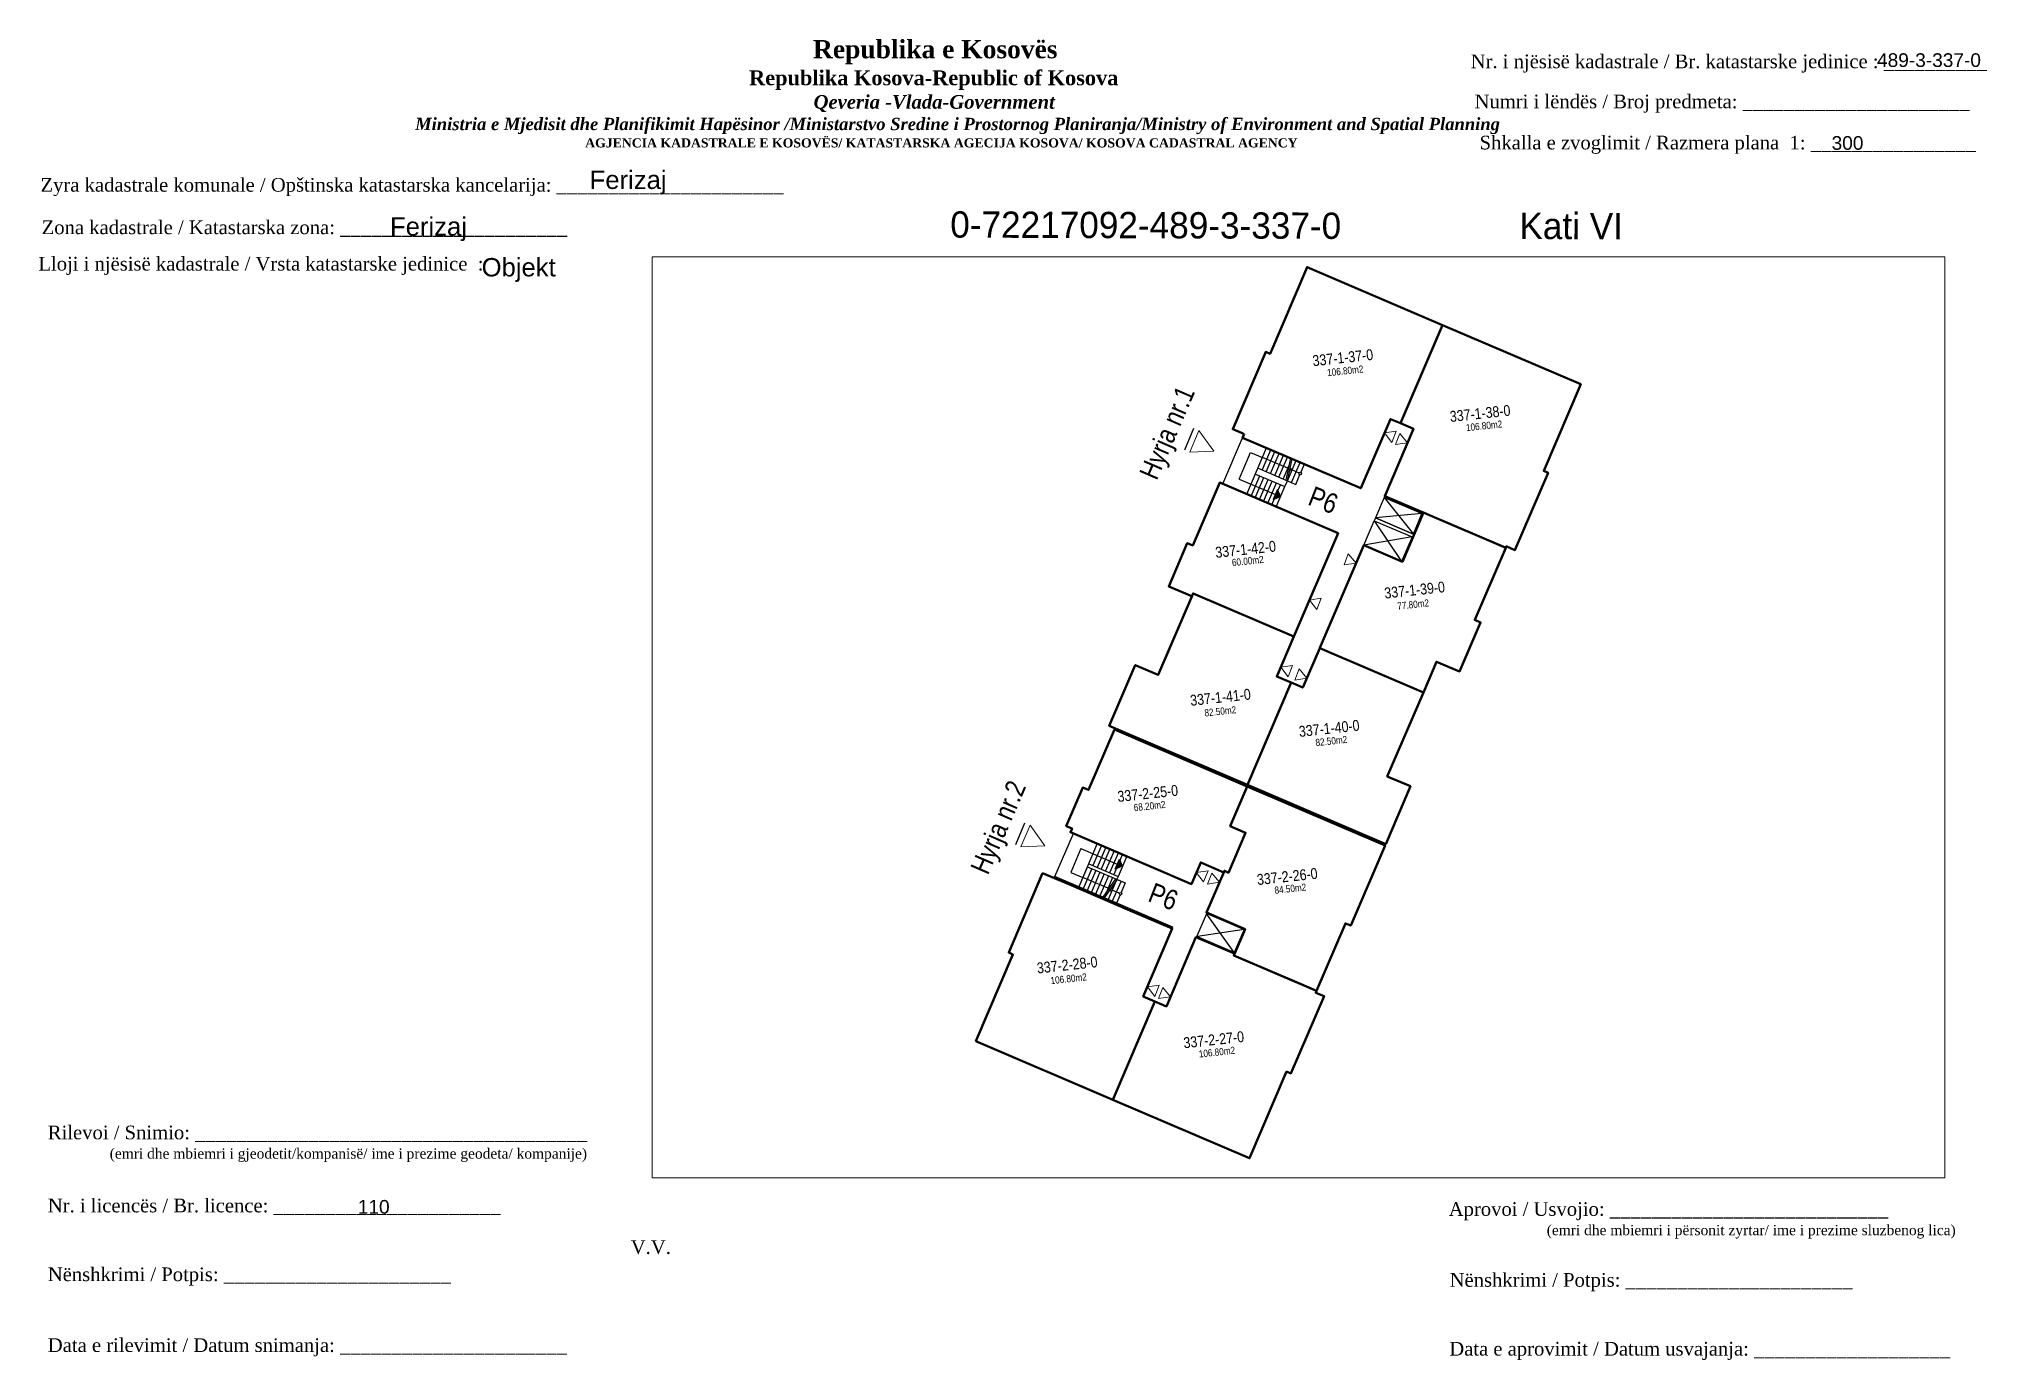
# Paper-space layout 'Kati 6' of a CAD drawing. Header units: feet, sheet in millimetres. Extents: x 2 to 288, y 2 to 196.
# The model-space entities are those that its viewports show. They can reach past a viewport. Long polylines and large blocks are cut down to what shows.
import ezdxf
from ezdxf.enums import TextEntityAlignment as Align

# ---------------------------------------------------------------- set-up
doc = ezdxf.new("R2010")
doc.units = ezdxf.units.FT
doc.header["$MEASUREMENT"] = 0
doc.layers.add('07 Kati 5', color=7, linetype='Continuous', lineweight=50)
doc.layers.add('Dyert', color=133, linetype='Continuous', lineweight=5)
doc.styles.add('Dimensionet CM', font='swissc.ttf', dxfattribs={"height": 15})

msp = doc.modelspace()

# ---------------------------------------------------------------- hatches: boundary and pattern name
at = {"layer": '07 Kati 5', "transparency": 33554687}
h = msp.add_hatch(color=0, dxfattribs=at)
h.dxf.hatch_style = 1
h.paths.add_polyline_path([(7512707.63, 4692984.96), (7512707.45, 4692985.42), (7512707.17, 4692984.77)])
h = msp.add_hatch(color=0, dxfattribs=at)
h.dxf.hatch_style = 1
h.paths.add_polyline_path([(7512697.56, 4692961.43), (7512697.1, 4692961.24), (7512697.38, 4692961.89)])

# ---------------------------------------------------------------- linework, layer by layer
for p, q in [((7512702.1, 4692989.29), (7512701.51, 4692987.91)), ((7512691.34, 4692964.17), (7512690.76, 4692962.8))]:
    msp.add_line(p, q)
at = {"color": 0, "ltscale": 10}
for p, q in [((7512705, 4692986.08), (7512705.73, 4692987.78)), ((7512705.49, 4692985.11), (7512706.75, 4692988.06)), ((7512705.73, 4692987.78), (7512706.49, 4692987.46)), ((7512706.04, 4692986.4), (7512707.91, 4692985.6)), ((7512706.2, 4692986.77), (7512708.6, 4692985.74)), ((7512694.93, 4692962.55), (7512694.28, 4692961.04)), ((7512695.97, 4692962.87), (7512694.79, 4692960.11)), ((7512695.34, 4692961.4), (7512697.74, 4692960.37)), ((7512695.42, 4692961.58), (7512697.29, 4692960.78)), ((7512694.28, 4692961.04), (7512695.05, 4692960.71))]:
    msp.add_line(p, q, dxfattribs=at)
at = {"color": 0, "lineweight": 40}
for points in [[(7512705.32, 4692988.94), (7512705.14, 4692989.02), (7512705.14, 4692989.02), (7512704.59, 4692989.25), (7512706.69, 4692994.17), (7512706.97, 4692994.05), (7512709.33, 4692999.57), (7512717.95, 4692995.88), (7512715.27, 4692989.63), (7512714.63, 4692989.9), (7512712.74, 4692985.49), (7512710.05, 4692986.64), (7512710.05, 4692986.64), (7512705.22, 4692988.71)], [(7512721.74, 4692981.8), (7512721.97, 4692981.71), (7512722.01, 4692981.8), (7512722.56, 4692981.56), (7512724.67, 4692986.48), (7512724.39, 4692986.6), (7512726.75, 4692992.11), (7512717.95, 4692995.88), (7512715.27, 4692989.63), (7512716.1, 4692989.27), (7512714.27, 4692985), (7512716.96, 4692983.85), (7512716.96, 4692983.85), (7512721.74, 4692981.8)], [(7512708.48, 4692976.06), (7512711.3, 4692982.63), (7512703.76, 4692985.85), (7512702.05, 4692981.86), (7512701.7, 4692982), (7512700.52, 4692979.25), (7512701.99, 4692978.62), (7512702.07, 4692978.8)], [(7512716.73, 4692983.95), (7512715.39, 4692980.82), (7512712.93, 4692981.87), (7512710.13, 4692975.33), (7512710.13, 4692975.32), (7512716.73, 4692972.5), (7512717.56, 4692974.45), (7512719.03, 4692973.83), (7512720.37, 4692976.95), (7512720, 4692977.11), (7512721.97, 4692981.71), (7512716.96, 4692983.85), (7512716.96, 4692983.85)], [(7512708.48, 4692976.06), (7512707.39, 4692973.51), (7512708.31, 4692973.12), (7512705.53, 4692966.61), (7512698.2, 4692969.74), (7512698.2, 4692969.74), (7512696.73, 4692970.37), (7512698.38, 4692974.24), (7512699.85, 4692973.61), (7512702.07, 4692978.8)], [(7512710.13, 4692975.32), (7512709.05, 4692972.8), (7512708.31, 4692973.12), (7512705.53, 4692966.61), (7512712.86, 4692963.47), (7512712.86, 4692963.47), (7512714.33, 4692962.84), (7512715.9, 4692966.52), (7512714.43, 4692967.15), (7512716.73, 4692972.5)], [(7512697.06, 4692970.13), (7512695.41, 4692966.29), (7512695.04, 4692966.44), (7512693.99, 4692963.99), (7512694.36, 4692963.83), (7512694.26, 4692963.6), (7512701.96, 4692960.3), (7512702.55, 4692961.67), (7512702.55, 4692961.67), (7512704.02, 4692961.04), (7512704.06, 4692961.14), (7512704.32, 4692961.02), (7512705.41, 4692963.56), (7512704.43, 4692963.98), (7512705.51, 4692966.51)], [(7512704.06, 4692961.14), (7512702.92, 4692958.48), (7512705.38, 4692957.43), (7512704.66, 4692955.75), (7512709.93, 4692953.49), (7512711.77, 4692957.79), (7512712.11, 4692957.65), (7512714.29, 4692962.75), (7512705.51, 4692966.51), (7512704.43, 4692963.98), (7512705.41, 4692963.56), (7512704.32, 4692961.02)], [(7512694.15, 4692960.28), (7512694.15, 4692960.28), (7512694.15, 4692960.28), (7512692.49, 4692960.99), (7512690.33, 4692955.93), (7512690.6, 4692955.81), (7512688.24, 4692950.3), (7512696.95, 4692946.57), (7512699.63, 4692952.82), (7512698.89, 4692953.14), (7512700.74, 4692957.46), (7512698.05, 4692958.61), (7512698.05, 4692958.61), (7512694.15, 4692960.28)], [(7512708.8, 4692953.98), (7512709.93, 4692953.49), (7512709.88, 4692953.38), (7512710.41, 4692953.16), (7512708.3, 4692948.24), (7512708.02, 4692948.36), (7512705.66, 4692942.84), (7512696.95, 4692946.57), (7512699.63, 4692952.82), (7512700.37, 4692952.51), (7512702.25, 4692956.92), (7512704.71, 4692955.87), (7512704.66, 4692955.75), (7512708.8, 4692953.98)]]:
    msp.add_lwpolyline(points, close=True, dxfattribs=at)
at = {"color": 0}
for points in [[(7512705.22, 4692988.71), (7512712.74, 4692985.49), (7512714.63, 4692989.9), (7512716.1, 4692989.27), (7512714.23, 4692984.91), (7512716.69, 4692983.86), (7512716.14, 4692982.56), (7512713.68, 4692983.62), (7512713.6, 4692983.43), (7512716.06, 4692982.38), (7512715.39, 4692980.82), (7512712.93, 4692981.87), (7512709.05, 4692972.8), (7512707.39, 4692973.51), (7512711.3, 4692982.63), (7512703.97, 4692985.77)], [(7512713.68, 4692983.62), (7512716.09, 4692982.58), (7512716.64, 4692983.88), (7512714.23, 4692984.91)], [(7512713.6, 4692983.43), (7512716.01, 4692982.4), (7512715.34, 4692980.84), (7512712.93, 4692981.87)], [(7512694.45, 4692963.52), (7512701.96, 4692960.31), (7512702.55, 4692961.67), (7512704.02, 4692961.04), (7512702.92, 4692958.48), (7512705.38, 4692957.43), (7512704.71, 4692955.87), (7512702.25, 4692956.92), (7512700.37, 4692952.51), (7512698.89, 4692953.14), (7512700.78, 4692957.55), (7512693.27, 4692960.77)], [(7512702.94, 4692958.42), (7512705.31, 4692957.41), (7512704.68, 4692955.93), (7512702.31, 4692956.95)]]:
    msp.add_lwpolyline(points, close=True, dxfattribs=at)
for points in [[(7512706.47, 4692986.65), (7512707.02, 4692987.94)], [(7512708.09, 4692986.77), (7512706.49, 4692987.46)], [(7512706.73, 4692986.54), (7512707.28, 4692987.83)], [(7512707, 4692986.43), (7512707.55, 4692987.71)], [(7512707.27, 4692986.31), (7512707.82, 4692987.6)], [(7512707.53, 4692986.2), (7512708.08, 4692987.48)], [(7512707.99, 4692986), (7512708.28, 4692987.4)], [(7512708.07, 4692985.97), (7512708.62, 4692987.26)], [(7512708.08, 4692985.96), (7512708.37, 4692987.36)], [(7512705.76, 4692985), (7512706.31, 4692986.29)], [(7512706.02, 4692984.88), (7512706.58, 4692986.17)], [(7512706.29, 4692984.77), (7512706.84, 4692986.06)], [(7512707.8, 4692986.08), (7512708.2, 4692987.01)], [(7512708.24, 4692986.71), (7512708.41, 4692986.78)], [(7512708.24, 4692986.71), (7512708.31, 4692986.54)], [(7512708.33, 4692985.86), (7512708.88, 4692987.14)], [(7512708.82, 4692986.46), (7512708.36, 4692986.66)], [(7512708.6, 4692985.74), (7512708.86, 4692986.36)], [(7512708.93, 4692986.5), (7512709.15, 4692987.03)], [(7512706.56, 4692984.66), (7512707.11, 4692985.94)], [(7512706.82, 4692984.54), (7512707.38, 4692985.83)], [(7512707.09, 4692984.43), (7512707.64, 4692985.72)], [(7512707.63, 4692984.96), (7512707.45, 4692985.42), (7512707.17, 4692984.77), (7512707.63, 4692984.96)], [(7512707.36, 4692984.31), (7512707.91, 4692985.6)], [(7512714.23, 4692984.91), (7512716.09, 4692982.58)], [(7512716.64, 4692983.88), (7512713.68, 4692983.62)], [(7512716.01, 4692982.4), (7512712.93, 4692981.87)], [(7512713.6, 4692983.43), (7512715.34, 4692980.84)], [(7512696.24, 4692962.76), (7512695.69, 4692961.47)], [(7512696.51, 4692962.64), (7512695.95, 4692961.36)], [(7512696.77, 4692962.53), (7512696.22, 4692961.24)], [(7512697.04, 4692962.41), (7512696.49, 4692961.13)], [(7512695.3, 4692961.31), (7512694.79, 4692960.11)], [(7512695.61, 4692961.29), (7512695.06, 4692960)], [(7512695.88, 4692961.17), (7512695.33, 4692959.88)], [(7512697.31, 4692962.3), (7512696.75, 4692961.01)], [(7512697.57, 4692962.19), (7512697.02, 4692960.9)], [(7512697.56, 4692961.43), (7512697.1, 4692961.24), (7512697.38, 4692961.89), (7512697.56, 4692961.43)], [(7512697.84, 4692962.07), (7512697.29, 4692960.78)], [(7512696.65, 4692960.03), (7512695.05, 4692960.71)], [(7512696.14, 4692961.06), (7512695.59, 4692959.77)], [(7512696.41, 4692960.94), (7512695.86, 4692959.66)], [(7512696.68, 4692960.83), (7512696.13, 4692959.54)], [(7512697.13, 4692960.63), (7512696.32, 4692959.46)], [(7512697.23, 4692960.59), (7512696.41, 4692959.42)], [(7512696.94, 4692960.72), (7512696.55, 4692959.79)], [(7512697.21, 4692960.6), (7512696.66, 4692959.31)], [(7512696.79, 4692959.96), (7512696.97, 4692960.03)], [(7512696.79, 4692959.96), (7512696.86, 4692959.79)], [(7512697.48, 4692960.49), (7512696.92, 4692959.2)], [(7512697.74, 4692960.37), (7512697.48, 4692959.76)], [(7512697.37, 4692959.71), (7512696.91, 4692959.91)], [(7512697.42, 4692959.61), (7512697.19, 4692959.09)], [(7512704.68, 4692955.93), (7512702.95, 4692958.39)], [(7512705.31, 4692957.41), (7512702.34, 4692956.96)]]:
    msp.add_lwpolyline(points, dxfattribs=at)
at = {"color": 0, "ltscale": 10}
for points in [[(7512705, 4692986.08), (7512707.31, 4692985.1)], [(7512707.91, 4692985.6), (7512708.07, 4692985.97)], [(7512694.93, 4692962.55), (7512697.24, 4692961.57)], [(7512697.29, 4692960.78), (7512697.21, 4692960.6)]]:
    msp.add_lwpolyline(points, dxfattribs=at)
at = {"color": 0}
for centre in [(7512708.89, 4692986.43), (7512697.45, 4692959.68)]:
    msp.add_circle(centre, 0.08, dxfattribs=at)
at = {"layer": 'Dyert', "color": 0}
for p, q in [((7512701.86, 4692987.79), (7512702.44, 4692989.17)), ((7512702.44, 4692989.17), (7512703.38, 4692987.86)), ((7512703.38, 4692987.86), (7512701.86, 4692987.79)), ((7512691.1, 4692962.67), (7512691.69, 4692964.05)), ((7512691.69, 4692964.05), (7512692.63, 4692962.74)), ((7512692.63, 4692962.74), (7512691.1, 4692962.67))]:
    msp.add_line(p, q, dxfattribs=at)
for points in [[(7512715, 4692989.12), (7512714.72, 4692988.41), (7512714.25, 4692989.02)], [(7512715.23, 4692988.99), (7512715.72, 4692988.39), (7512714.96, 4692988.27)], [(7512711.95, 4692981.32), (7512712.44, 4692980.73), (7512711.68, 4692980.61)], [(7512710.23, 4692978.49), (7512709.95, 4692977.77), (7512709.48, 4692978.38)], [(7512708.4, 4692974.21), (7512708.12, 4692973.49), (7512707.65, 4692974.1)], [(7512708.82, 4692973.99), (7512709.3, 4692973.4), (7512708.54, 4692973.28)], [(7512703.03, 4692961.14), (7512702.74, 4692960.43), (7512702.27, 4692961.04)], [(7512703.26, 4692961), (7512703.74, 4692960.41), (7512702.98, 4692960.29)], [(7512699.91, 4692953.86), (7512699.63, 4692953.14), (7512699.16, 4692953.75)], [(7512700.14, 4692953.72), (7512700.63, 4692953.12), (7512699.87, 4692953.01)]]:
    msp.add_lwpolyline(points, close=True, dxfattribs=at)

# ---------------------------------------------------------------- texts
at = {"layer": 'Dyert', "color": 0, "lineweight": 20, "style": 'Dimensionet CM'}
for s, p in [('337-1-37-0', (7512711.6, 4692993.81)), ('337-1-38-0', (7512720.34, 4692990.26)), ('337-1-42-0', (7512705.41, 4692981.61)), ('337-1-39-0', (7512716.17, 4692979.02)), ('337-1-41-0', (7512703.81, 4692972.19)), ('337-1-40-0', (7512710.73, 4692970.21)), ('337-2-25-0', (7512699.18, 4692966.07)), ('337-2-26-0', (7512708.06, 4692960.78)), ('337-2-28-0', (7512694.05, 4692955.15)), ('337-2-27-0', (7512703.38, 4692950.39))]:
    msp.add_text(s, height=0.691, rotation=6.1416, dxfattribs=at).set_placement(p, align=Align.MIDDLE_CENTER)
at = {"layer": 'Dyert', "color": 0, "style": 'Dimensionet CM'}
for s, p in [('Hyrja nr.1', (7512699.75, 4692985.94)), ('Hyrja nr.2', (7512689, 4692960.82))]:
    msp.add_text(s, height=1.249, rotation=66.623, dxfattribs=at).set_placement(p)
at = {"layer": 'Dyert', "color": 0, "lineweight": 20, "attachment_point": 3, "style": 'Dimensionet CM'}
for s, insert, char_height, width, rotation in [('106.80m2', (7512712.88, 4692993.32), 0.454, 1.7296, 6.1416), ('106.80m2', (7512721.72, 4692989.82), 0.454, 1.7296, 6.1416), ('P6', (7512711.42, 4692985.01), 1.272, 20.46, 338.7049), ('60.00m2', (7512706.53, 4692981.2), 0.454, 1.7296, 6.1416), ('77.80m2', (7512717.06, 4692978.43), 0.454, 1.7296, 6.1416), ('82.50m2', (7512704.78, 4692971.63), 0.454, 1.7296, 6.1416), ('82.50m2', (7512711.85, 4692969.74), 0.454, 1.7296, 6.1416), ('68.20m2', (7512700.28, 4692965.6), 0.454, 1.7296, 6.1416), ('P6', (7512701.24, 4692959.77), 1.272, 20.46, 338.7049), ('84.50m2', (7512709.24, 4692960.34), 0.454, 1.7296, 6.1416), ('106.80m2', (7512695.27, 4692954.62), 0.454, 1.7296, 6.1416), ('106.80m2', (7512704.71, 4692949.95), 0.454, 1.7296, 6.1416)]:
    msp.add_mtext(s, dxfattribs=dict(at, insert=insert, char_height=char_height, width=width, rotation=rotation))

psp = doc.layouts.new('Kati 6')

# ---------------------------------------------------------------- texts
at = {"attachment_point": 1}
for s, insert, char_height, width in [('\\pi77.297;{\\fBook Antiqua|b1|i0|c0|p18;\\H1.333x;Republika e Kosovës\\fTimes New Roman|b1|i0|c0|p18;\\P\\pi67.927;\\fBook Antiqua|b1|i0|c0|p18;\\H0.8125x;Republika Kosova-Republic of Kosova\\fTimes New Roman|b1|i0|c0|p18;\\P\\pi77.378;\\fBook Antiqua|b1|i1|c0|p18;\\H0.9233x;Qeveria -Vlada-Government \\P\\pi13.032,l6,t23.033;\\fTimes New Roman|b1|i1|c0|p18;\\H0.9x;Ministria e Mjedisit dhe Planifikimit Hapësinor /Ministarstvo Sredine i Prostornog Planiranja/Ministry of Environment and Spatial Planning\\P\\pi43.931,l0,tz;\\fBook Antiqua|b1|i0|c0|p18;\\H0.7406x;AGJENCIA KADASTRALE E KOSOVËS/ KATASTARSKA AGECIJA KOSOVA/ KOSOVA CADASTRAL AGENCY}', (38.54, 195.74), 2, 191.8237), ('{\\fTimes New Roman|b0|i0|c0|p18;Nr. i njësisë kadastrale / Br. katastarske jedinice : __________}', (212.14, 193.62), 2, 98.5379), ('{\\fArial|b0|i0|c0|p34;489-3-337-0}', (271.64, 193.8), 2, 29.4868), ('{\\fTimes New Roman|b0|i0|c0|p18; Numri i lëndës / Broj predmeta: ______________________}', (211.95, 187.75), 2, 83.344), ('{\\fTimes New Roman|b0|i0|c0|p18; Shkalla e zvoglimit / Razmera plana  1: ________________}', (212.69, 181.73), 2, 98.5379), ('{\\fArial|b0|i0|c0|p34;300}', (264.99, 181.67), 2, 29.4868), ('{\\fTimes New Roman|b0|i0|c0|p18; Zyra kadastrale komunale / Opštinska katastarska kancelarija: ______________________}', (1.96, 175.54), 2, 114.6874), ('{\\fArial|b0|i0|c0|p34;Ferizaj}', (83.13, 176.62), 2.6863, 39.6044), ('{\\fTimes New Roman|b0|i0|c0|p18; Zona kadastrale / Katastarska zona: ______________________}', (2.13, 169.32), 2, 83.344), ('{\\fArial|b0|i0|c0|p34;Ferizaj}', (53.9, 169.79), 2.6863, 39.6044), ('{\\fTimes New Roman|b0|i0|c0|p18; Lloji i njësisë kadastrale / Vrsta katastarske jedinice  : }', (1.65, 163.99), 2, 83.344), ('{\\fArial|b0|i0|c0|p34;Objekt}', (67.31, 163.82), 2.6863, 39.6044), ('{\\fTimes New Roman|b0|i0|c0|p18; Rilevoi / Snimio: ______________________________________\\P             \\H0.75x;(emri dhe mbiemri i gjeodetit/kompanisë/ ime i prezime geodeta/ kompanije)}', (3.03, 36.79), 2, 87.3883), ('{\\fTimes New Roman|b0|i0|c0|p18; Nr. i licencës / Br. licence: ______________________\\P                                }', (3.03, 26.09), 2, 83.344), ('{\\fArial|b0|i0|c0|p34;110}', (49.17, 25.9), 2.0032, 371.0481), ('{\\fTimes New Roman|b0|i0|c0|p18; Aprovoi / Usvojio: ___________________________\\P                    \\H0.75x;(emri dhe mbiemri i përsonit zyrtar/ ime i prezime sluzbenog lica)}', (208.17, 25.58), 2, 83.344), ('{\\fTimes New Roman|b0|i0|c0|p18;V.V.                                 }', (89.15, 20), 2, 9.4297), ('{\\fTimes New Roman|b0|i0|c0|p18; Nënshkrimi / Potpis: ______________________\\P                                 }', (3.03, 16.02), 2, 83.344), ('{\\fTimes New Roman|b0|i0|c0|p18; Nënshkrimi / Potpis: ______________________\\P                                 }', (208.3, 15.2), 2, 83.344), ('{\\fTimes New Roman|b0|i0|c0|p18; Data e rilevimit / Datum snimanja: ______________________\\P                                 }', (3.03, 5.65), 2, 83.344), ('{\\fTimes New Roman|b0|i0|c0|p18; Data e aprovimit / Datum usvajanja: ___________________\\P                                 }', (208.25, 5.12), 2, 83.344)]:
    psp.add_mtext(s, dxfattribs=dict(at, insert=insert, char_height=char_height, width=width))
at = {"width": 114.1591, "attachment_point": 1, "rotation": 359.8086}
for s, insert, char_height in [('0-72217092-489-3-337-0', (135.94, 170.66), 3.8498), ('Kati VI', (219.28, 170.46), 3.85)]:
    psp.add_mtext(s, dxfattribs=dict(at, insert=insert, char_height=char_height))

# ---------------------------------------------------------------- viewports
at = {"layer": '0'}
psp.add_viewport(center=(186.93, 96.57), size=(189.29, 134.811), view_center_point=(7512708.78, 4692970.91), view_height=58.6135, dxfattribs=at)

doc.saveas('drawing.dxf')
